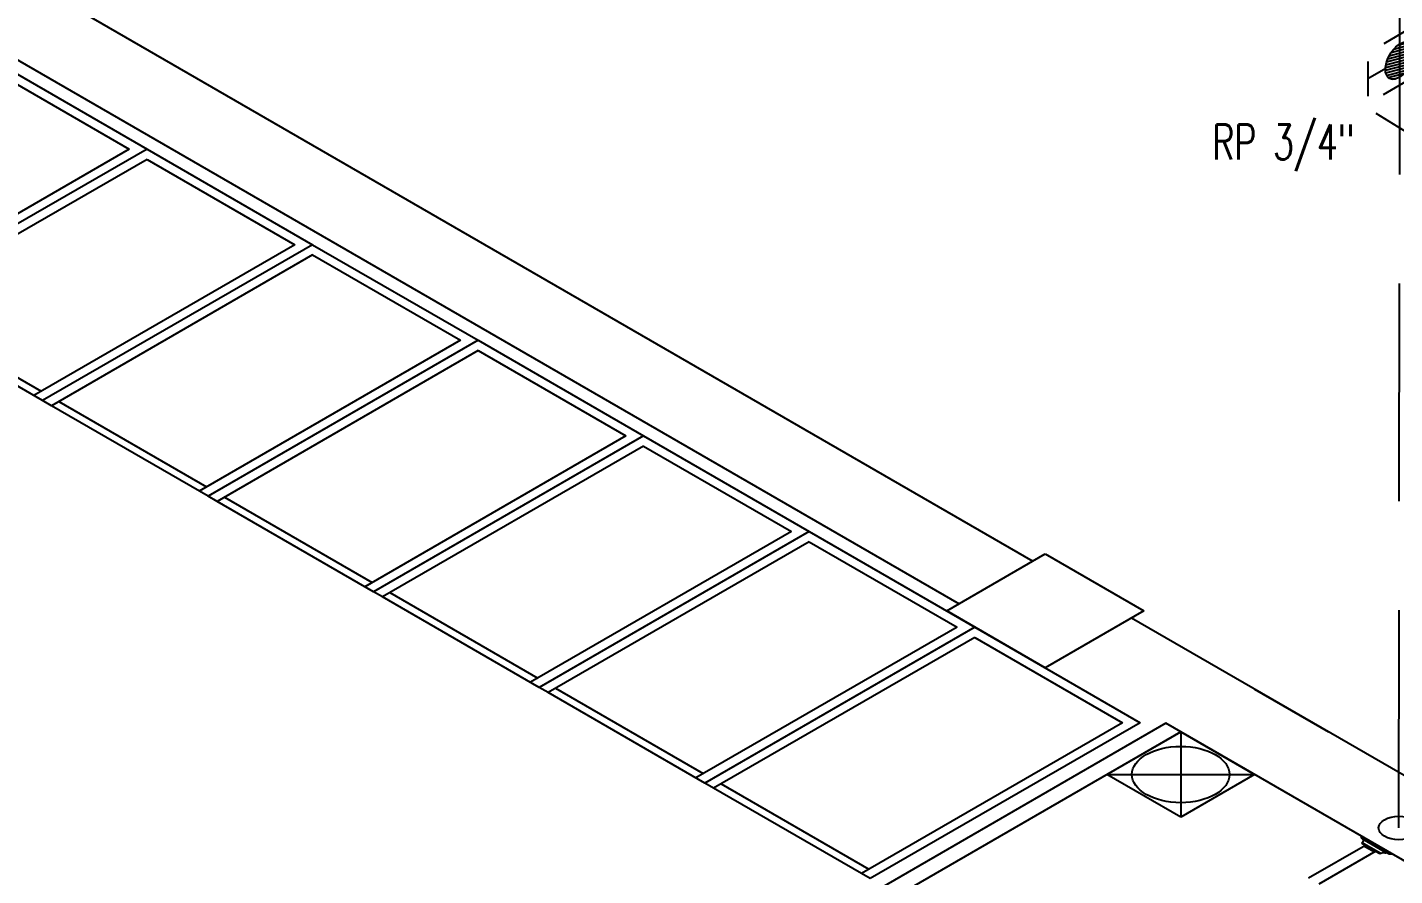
# Model space of a CAD drawing. Header units: millimetres. Extents: x 474.7 to 528.3, y 13.1 to 23.5.
# Drawn here: x 509.195 to 511.157, y 20.648 to 21.865 of the extents above; entities that cross this region are included whole.
import ezdxf

# ---------------------------------------------------------------- set-up
doc = ezdxf.new("R2010")
doc.units = ezdxf.units.MM
doc.header["$LTSCALE"] = 2.5
doc.linetypes.add('HIDDEN2', pattern=[0.1875, 0.125, -0.0625])
for name, color, linetype in [('AF-PVCH', 140, 'Continuous'), ('EIXO', 253, 'Continuous'), ('I-AGUA FRIA', 5, 'Continuous'), ('I-ARQ', 8, 'Continuous'), ('I-CONEXAO', 1, 'Continuous'), ('I-NORMO_INST', 4, 'Continuous')]:
    doc.layers.add(name, color=color, linetype=linetype)
doc.styles.add('25', font='ROMANS.SHX', dxfattribs={"width": 0.7, "height": 0.05})

# ---------------------------------------------------------------- blocks, each defined once
blk = doc.blocks.new('*X9')
at = {"color": 0}
for p, q in [((6.7133, 15.0236), (6.7303, 15.0405)), ((6.714, 15.0296), (6.7214, 15.037)), ((6.7149, 15.0199), (6.7367, 15.0417)), ((6.7174, 15.0171), (6.7424, 15.042)), ((6.7204, 15.0147), (6.7475, 15.0418)), ((6.7238, 15.0128), (6.7521, 15.0412)), ((6.7275, 15.0113), (6.7565, 15.0402)), ((6.7317, 15.0102), (6.7604, 15.0388)), ((6.7363, 15.0094), (6.7639, 15.0371)), ((6.7412, 15.009), (6.7671, 15.0349)), ((6.7466, 15.0091), (6.7697, 15.0323)), ((6.7527, 15.0099), (6.7718, 15.029)), ((6.7602, 15.0121), (6.7724, 15.0243))]:
    blk.add_line(p, q, dxfattribs=at)
blk = doc.blocks.new('RG5')
at = {"layer": 'I-CONEXAO'}
for p, q in [((-0.0537, 0.0041), (-0.0078, 0.0306)), ((-0.0242, -0.0389), (-0.0674, -0.014)), ((-0.0201, -0.0116), (-0.0458, -0.0264)), ((0.01, -0.0318), (0.0558, -0.0053))]:
    blk.add_line(p, q, dxfattribs=at)
blk.add_lwpolyline([(-0.0297, 0, 0.161289), (-0.0278, -0.0057, 0.106183), (-0.021, -0.0117, 0.070456), (-0.0119, -0.0151, 0.056723), (0, -0.0165, 0.056723), (0.0119, -0.0151, 0.070456), (0.021, -0.0117, 0.106183), (0.0278, -0.0057, 0.161289), (0.0297, 0, 0.161289), (0.0278, 0.0057, 0.106183), (0.021, 0.0117, 0.070456), (0.0119, 0.0152, 0.056723), (0, 0.0165, 0.056723), (-0.0119, 0.0152, 0.070456), (-0.021, 0.0117, 0.106183), (-0.0278, 0.0057, 0.161289)], format="xyb", close=True, dxfattribs=at)
at = {"color": 8}
blk.add_blockref('*X9', (-6.7428, -15.0255), dxfattribs=at)
blk = doc.blocks.new('*U30')
at = {"color": 8, "extrusion": (0, 0.816497, 0.57735)}
blk.add_circle((0.0012, -4.2567, -3.0103), 0.0291, dxfattribs=at)
at = {"layer": 'EIXO', "linetype": 'HIDDEN2'}
blk.add_line((-0.0012, -0.0003, -2.9653), (0, 0.964), dxfattribs=at)
at = {"layer": 'I-AGUA FRIA'}
for p, q in [((-0.0001, 2.1016), (-0.2858, 1.9366, 9.3786)), ((0, 0.964), (-0.0001, 2.1016))]:
    blk.add_line(p, q, dxfattribs=at)
at = {"layer": 'I-CONEXAO'}
for p, q in [((-0.0278, 2.1176), (-0.0278, 2.0536)), ((-0.0278, 2.0536), (0.0277, 2.0856)), ((-0.3653, 1.7835, 9.3466), (-0.2858, 1.9366, 9.3786)), ((-0.2858, 1.9366, 9.3786), (-0.1971, 1.8903, 9.3078)), ((-0.3653, 1.7835, 9.3466), (-0.1971, 1.8903, 9.2058))]:
    blk.add_line(p, q, dxfattribs=at)
at = {"layer": 'I-CONEXAO', "color": 8}
for p, q in [((-0.3084, 1.8931, 9.299), (-0.2605, 1.9235, 9.2589)), ((-0.3013, 1.9068, 9.293), (-0.2685, 1.9276, 9.2655)), ((-0.2942, 1.9205, 9.287), (-0.2764, 1.9318, 9.2722)), ((-0.287, 1.9342, 9.2811), (-0.2843, 1.9359, 9.2788)), ((-0.3368, 1.8383, 9.3228), (-0.2288, 1.9069, 9.2323)), ((-0.3297, 1.852, 9.3168), (-0.2368, 1.9111, 9.239)), ((-0.3226, 1.8657, 9.3109), (-0.2447, 1.9152, 9.2456)), ((-0.3155, 1.8794, 9.3049), (-0.2526, 1.9193, 9.2522)), ((-0.3582, 1.7972, 9.3407), (-0.2051, 1.8945, 9.2124)), ((-0.3511, 1.8109, 9.3347), (-0.213, 1.8986, 9.219)), ((-0.344, 1.8246, 9.3288), (-0.2209, 1.9028, 9.2257))]:
    blk.add_line(p, q, dxfattribs=at)
at = {"layer": 'AF-PVCH', "xscale": -1, "rotation": 239.9999999999995}
blk.add_blockref('RG5', (0, 1.1008), dxfattribs=at)
at = {"layer": 'I-NORMO_INST', "style": '25', "width": 0.7}
for s, p in [('CH 1/2"', (-0.4297, 1.7125, 13.9314)), ('RP 3/4"', (-0.2689, 0.9589, 13.9314))]:
    blk.add_text(s, height=0.05, dxfattribs=at).set_placement(p)
blk.add_text('%%C25mm', height=0.05, rotation=90, dxfattribs=at).set_placement((-0.0362, 1.4881, 11.8208))

msp = doc.modelspace()

# ---------------------------------------------------------------- linework, layer by layer
at = {"layer": 'I-ARQ', "extrusion": (0, 0.816497, 0.57735)}
for p, q in [((506.6745, 23.3876, 13.3081), (510.6378, 21.0994, 16.5442)), ((506.5684, 23.3264, 13.3947), (510.5318, 21.0381, 16.6308)), ((509.1289, 21.8277, 15.5142), (509.3665, 21.6905, 15.7082)), ((509.1289, 21.813, 15.535), (509.341, 21.6905, 15.7082)), ((509.341, 21.6905, 15.7082), (508.9662, 21.4741, 16.0142)), ((509.3665, 21.6905, 15.7082), (508.979, 21.4668, 16.0246)), ((509.3665, 21.6905, 15.7082), (508.979, 21.4668, 16.0246)), ((509.3665, 21.6905, 15.7082), (509.6041, 21.5533, 15.9022)), ((509.3665, 21.6758, 15.729), (508.9917, 21.4595, 16.035)), ((509.3665, 21.6758, 15.729), (509.5786, 21.5533, 15.9022)), ((509.5786, 21.5533, 15.9022), (509.2038, 21.337, 16.2082)), ((509.6041, 21.5533, 15.9022), (509.2166, 21.3296, 16.2186)), ((509.6041, 21.5533, 15.9022), (509.2166, 21.3296, 16.2186)), ((509.6041, 21.5533, 15.9022), (509.8416, 21.4162, 16.0962)), ((509.6041, 21.5387, 15.923), (509.2293, 21.3223, 16.229)), ((509.6041, 21.5387, 15.923), (509.8162, 21.4162, 16.0962)), ((509.2166, 21.3296, 16.2186), (508.9917, 21.4595, 16.035)), ((509.8162, 21.4162, 16.0962), (509.4414, 21.1998, 16.4022)), ((509.8416, 21.4162, 16.0962), (509.4542, 21.1925, 16.4126)), ((509.8416, 21.4162, 16.0962), (509.4542, 21.1925, 16.4126)), ((509.8416, 21.4162, 16.0962), (510.0792, 21.279, 16.2902)), ((509.8416, 21.4015, 16.117), (509.4669, 21.1851, 16.4229)), ((509.8416, 21.4015, 16.117), (510.0538, 21.279, 16.2902)), ((509.2293, 21.3223, 16.229), (509.2166, 21.3296, 16.2186)), ((509.4542, 21.1925, 16.4126), (509.2293, 21.3223, 16.229)), ((510.0538, 21.279, 16.2902), (509.679, 21.0626, 16.5962)), ((510.0792, 21.279, 16.2902), (509.6917, 21.0553, 16.6065)), ((510.0792, 21.279, 16.2902), (509.6917, 21.0553, 16.6065)), ((510.0792, 21.279, 16.2902), (510.3168, 21.1418, 16.4841)), ((510.0792, 21.2643, 16.3109), (509.7045, 21.0479, 16.6169)), ((510.0792, 21.2643, 16.3109), (510.2914, 21.1418, 16.4841)), ((509.4669, 21.1851, 16.4229), (509.4542, 21.1925, 16.4126)), ((509.6917, 21.0553, 16.6065), (509.4669, 21.1851, 16.4229)), ((510.2914, 21.1418, 16.4841), (509.9166, 20.9255, 16.7901)), ((510.3168, 21.1418, 16.4841), (509.9293, 20.9181, 16.8005)), ((510.3168, 21.1418, 16.4841), (509.9293, 20.9181, 16.8005)), ((510.3168, 21.1418, 16.4841), (510.5544, 21.0047, 16.6781)), ((510.3168, 21.1271, 16.5049), (509.9421, 20.9108, 16.8109)), ((510.3168, 21.1271, 16.5049), (510.529, 21.0047, 16.6781)), ((510.5141, 21.0279, 16.6452), (510.6555, 21.1096, 16.5298)), ((510.5141, 21.0279, 16.6452), (510.6555, 21.1096, 16.5298)), ((510.6555, 21.1096, 16.5298), (510.7969, 21.0279, 16.6452)), ((510.6555, 21.1096, 16.5298), (510.7969, 21.0279, 16.6452)), ((509.7045, 21.0479, 16.6169), (509.6917, 21.0553, 16.6065)), ((509.9293, 20.9181, 16.8005), (509.7045, 21.0479, 16.6169)), ((510.6555, 20.9463, 16.7607), (510.5141, 21.0279, 16.6452)), ((510.6555, 20.9463, 16.7607), (510.5141, 21.0279, 16.6452)), ((510.7969, 21.0279, 16.6452), (510.6555, 20.9463, 16.7607)), ((510.7969, 21.0279, 16.6452), (510.6555, 20.9463, 16.7607)), ((514.983, 18.5907, 20.092), (510.7793, 21.0177, 16.6597)), ((510.529, 21.0047, 16.6781), (510.1542, 20.7883, 16.9841)), ((510.5544, 21.0047, 16.6781), (510.1669, 20.7809, 16.9945)), ((510.5544, 21.0047, 16.6781), (510.1669, 20.7809, 16.9945)), ((510.5544, 21.0047, 16.6781), (510.792, 20.8675, 16.8721)), ((510.5544, 20.99, 16.6989), (510.1796, 20.7736, 17.0049)), ((510.5544, 20.99, 16.6989), (510.7665, 20.8675, 16.8721)), ((509.9421, 20.9108, 16.8109), (509.9293, 20.9181, 16.8005)), ((510.1669, 20.7809, 16.9945), (509.9421, 20.9108, 16.8109)), ((510.956, 20.9157, 16.804), (511.0621, 20.8544, 16.8906)), ((510.8288, 20.8667, 16.8733), (509.9449, 20.3564, 17.595)), ((510.7665, 20.8675, 16.8721), (510.3918, 20.6511, 17.1781)), ((510.792, 20.8675, 16.8721), (510.4045, 20.6438, 17.1885)), ((514.877, 18.5295, 20.1786), (510.8288, 20.8667, 16.8733)), ((510.85, 20.8544, 16.8906), (509.9944, 20.3604, 17.5892)), ((510.7439, 20.7932, 16.9772), (510.85, 20.8544, 16.8906)), ((510.85, 20.8544, 16.8906), (510.956, 20.7932, 16.9772)), ((510.85, 20.8544, 16.8906), (510.85, 20.732, 17.0638)), ((510.1796, 20.7736, 17.0049), (510.1669, 20.7809, 16.9945)), ((510.85, 20.732, 17.0638), (510.7439, 20.7932, 16.9772)), ((510.7439, 20.7932, 16.9772), (510.956, 20.7932, 16.9772)), ((510.956, 20.7932, 16.9772), (510.85, 20.732, 17.0638)), ((510.4045, 20.6438, 17.1885), (510.1796, 20.7736, 17.0049))]:
    msp.add_line(p, q, dxfattribs=at)
at = {"layer": 'I-ARQ', "extrusion": (0, 0.816497, 0.57735), "elevation": 26.7794}
for points in [[(-509.0023, 0.6923), (-509.2144, 0.9044)], [(-509.2399, 0.9299), (-509.452, 1.142)], [(-509.4775, 1.1674), (-509.6896, 1.3796)], [(-509.7151, 1.405), (-509.9272, 1.6172)], [(-509.9527, 1.6426), (-510.1648, 1.8548)], [(-510.1903, 1.8802), (-510.4024, 2.0923)], [(-511.1153, 2.0331), (-511.0335, 2.1148)], [(-511.1299, 2.0477), (-511.0481, 2.1295)]]:
    msp.add_lwpolyline(points, dxfattribs=at)
at = {"layer": 'I-ARQ', "ltscale": 0.200747, "extrusion": (0, 0.816497, 0.57735), "elevation": 26.7794}
msp.add_lwpolyline([(-511.1481, 2.0532, 0.164371), (-511.1529, 2.0537), (-511.1092, 2.01, 0.164371), (-511.1097, 2.0148)], format="xyb", dxfattribs=at)
at = {"layer": 'I-ARQ', "extrusion": (0, 0.816497, 0.57735), "elevation": 26.7794}
msp.add_lwpolyline([(-511.1097, 2.0148), (-511.1481, 2.0532), (-511.145, 2.0518), (-511.1112, 2.0179)], close=True, dxfattribs=at)
for points in [[(-511.1103, 2.0257, 0.377188), (-511.1105, 2.0283), (-511.1346, 2.0525, 0.377188), (-511.1373, 2.0526)], [(-511.1112, 2.0179, -0.280777), (-511.1103, 2.0257)], [(-511.1373, 2.0526, -0.280777), (-511.145, 2.0518)]]:
    msp.add_lwpolyline(points, format="xyb", dxfattribs=at)
at = {"layer": 'I-ARQ', "ltscale": 0.352288, "extrusion": (0, 0.816497, 0.57735), "elevation": 26.7794}
msp.add_lwpolyline([(-511.1103, 2.0257), (-511.1373, 2.0526)], dxfattribs=at)
at = {"layer": 'I-ARQ', "ltscale": 0.025813, "extrusion": (0, 0.816497, 0.57735), "elevation": 26.7794}
msp.add_lwpolyline([(-511.1143, 2.0354), (-511.1123, 2.036)], dxfattribs=at)
at = {"layer": 'I-ARQ', "ltscale": 0.242325, "extrusion": (0, 0.816497, 0.57735), "elevation": 26.7794}
msp.add_lwpolyline([(-511.1136, 2.0347), (-511.1282, 2.0493)], dxfattribs=at)
at = {"layer": 'I-ARQ', "ltscale": 0.029062, "extrusion": (0, 0.816497, 0.57735), "elevation": 26.7794}
for points in [[(-511.116, 2.0338), (-511.1143, 2.0354)], [(-511.1291, 2.047), (-511.1275, 2.0486), (-511.127, 2.0506)]]:
    msp.add_lwpolyline(points, dxfattribs=at)
at = {"layer": 'I-ARQ', "ltscale": 0.218093, "extrusion": (0, 0.816497, 0.57735), "elevation": 26.7794}
msp.add_lwpolyline([(-511.1143, 2.0354), (-511.1267, 2.0478)], dxfattribs=at)
at = {"layer": 'I-ARQ', "extrusion": (0, 0.816497, 0.57735)}
msp.add_circle((-510.85, 1.8569, 26.7794), 0.07, dxfattribs=at)
at = {"layer": 'I-CONEXAO', "elevation": 5.2136}
msp.add_lwpolyline([(511.1302, 21.7418), (511.1983, 21.6998)], dxfattribs=at)

# ---------------------------------------------------------------- block references
at = {"layer": 'I-AGUA FRIA'}
msp.add_blockref('*U30', (511.1643, 20.7168, 5.2136), dxfattribs=at)

doc.saveas('drawing.dxf')
